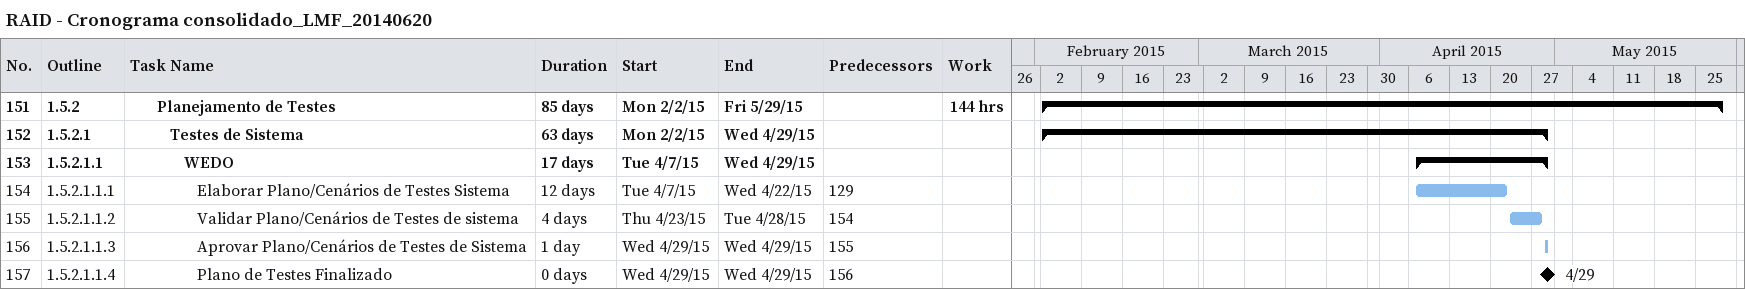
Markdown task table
RAID - Cronograma consolidado_LMF_20140620

| ID | WBS | Task | Duration | Start | Finish | Predecessors | Work (h) |
|---|---|---|---|---|---|---|---|
| 151 | 1.5.2 | **Planejamento de Testes** | 85d | 2015-02-02 | 2015-05-29 |  | 144 |
| 152 | 1.5.2.1 | **Testes de Sistema** | 63d | 2015-02-02 | 2015-04-29 |  |  |
| 153 | 1.5.2.1.1 | **WEDO** | 17d | 2015-04-07 | 2015-04-29 |  |  |
| 154 | 1.5.2.1.1.1 | Elaborar Plano/Cenários de Testes Sistema | 12d | 2015-04-07 | 2015-04-22 | 129 |  |
| 155 | 1.5.2.1.1.2 | Validar Plano/Cenários de Testes de sistema | 4d | 2015-04-23 | 2015-04-28 | 154 |  |
| 156 | 1.5.2.1.1.3 | Aprovar Plano/Cenários de Testes de Sistema | 1d | 2015-04-29 | 2015-04-29 | 155 |  |
| 157 | 1.5.2.1.1.4 | Plano de Testes Finalizado | 0d | 2015-04-29 | 2015-04-29 | 156 |  |
